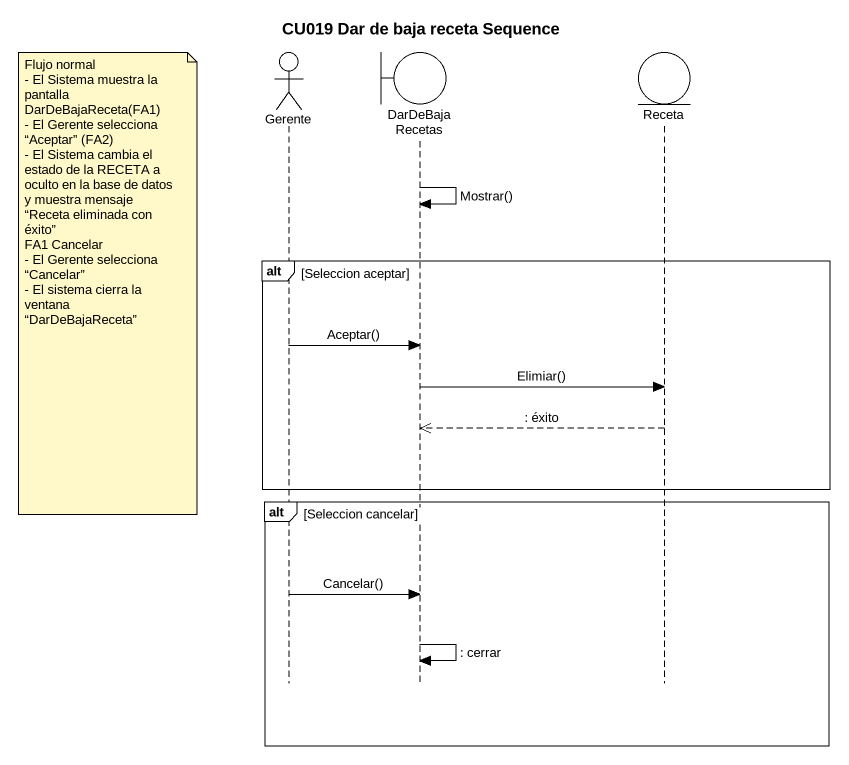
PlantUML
@startuml
title CU019 Dar de baja receta Sequence
hide footbox
actor Gerente
boundary DarDeBajaRecetas
entity Receta

DarDeBajaRecetas -> DarDeBajaRecetas : Mostrar()
alt Seleccion aceptar
  note left of Gerente
    Flujo normal
    - El Sistema muestra la pantalla DarDeBajaReceta(FA1)
    - El Gerente selecciona “Aceptar” (FA2)
    - El Sistema cambia el estado de la RECETA a oculto en la base de datos y muestra mensaje “Receta eliminada con éxito”
    FA1 Cancelar
    - El Gerente selecciona “Cancelar”
    - El sistema cierra la ventana “DarDeBajaReceta”
  end note
  Gerente -> DarDeBajaRecetas : Aceptar()
  DarDeBajaRecetas -> Receta : Elimiar()
  Receta -->> DarDeBajaRecetas : : éxito
end
alt Seleccion cancelar
  Gerente -> DarDeBajaRecetas : Cancelar()
  DarDeBajaRecetas -> DarDeBajaRecetas : : cerrar
end
@enduml
